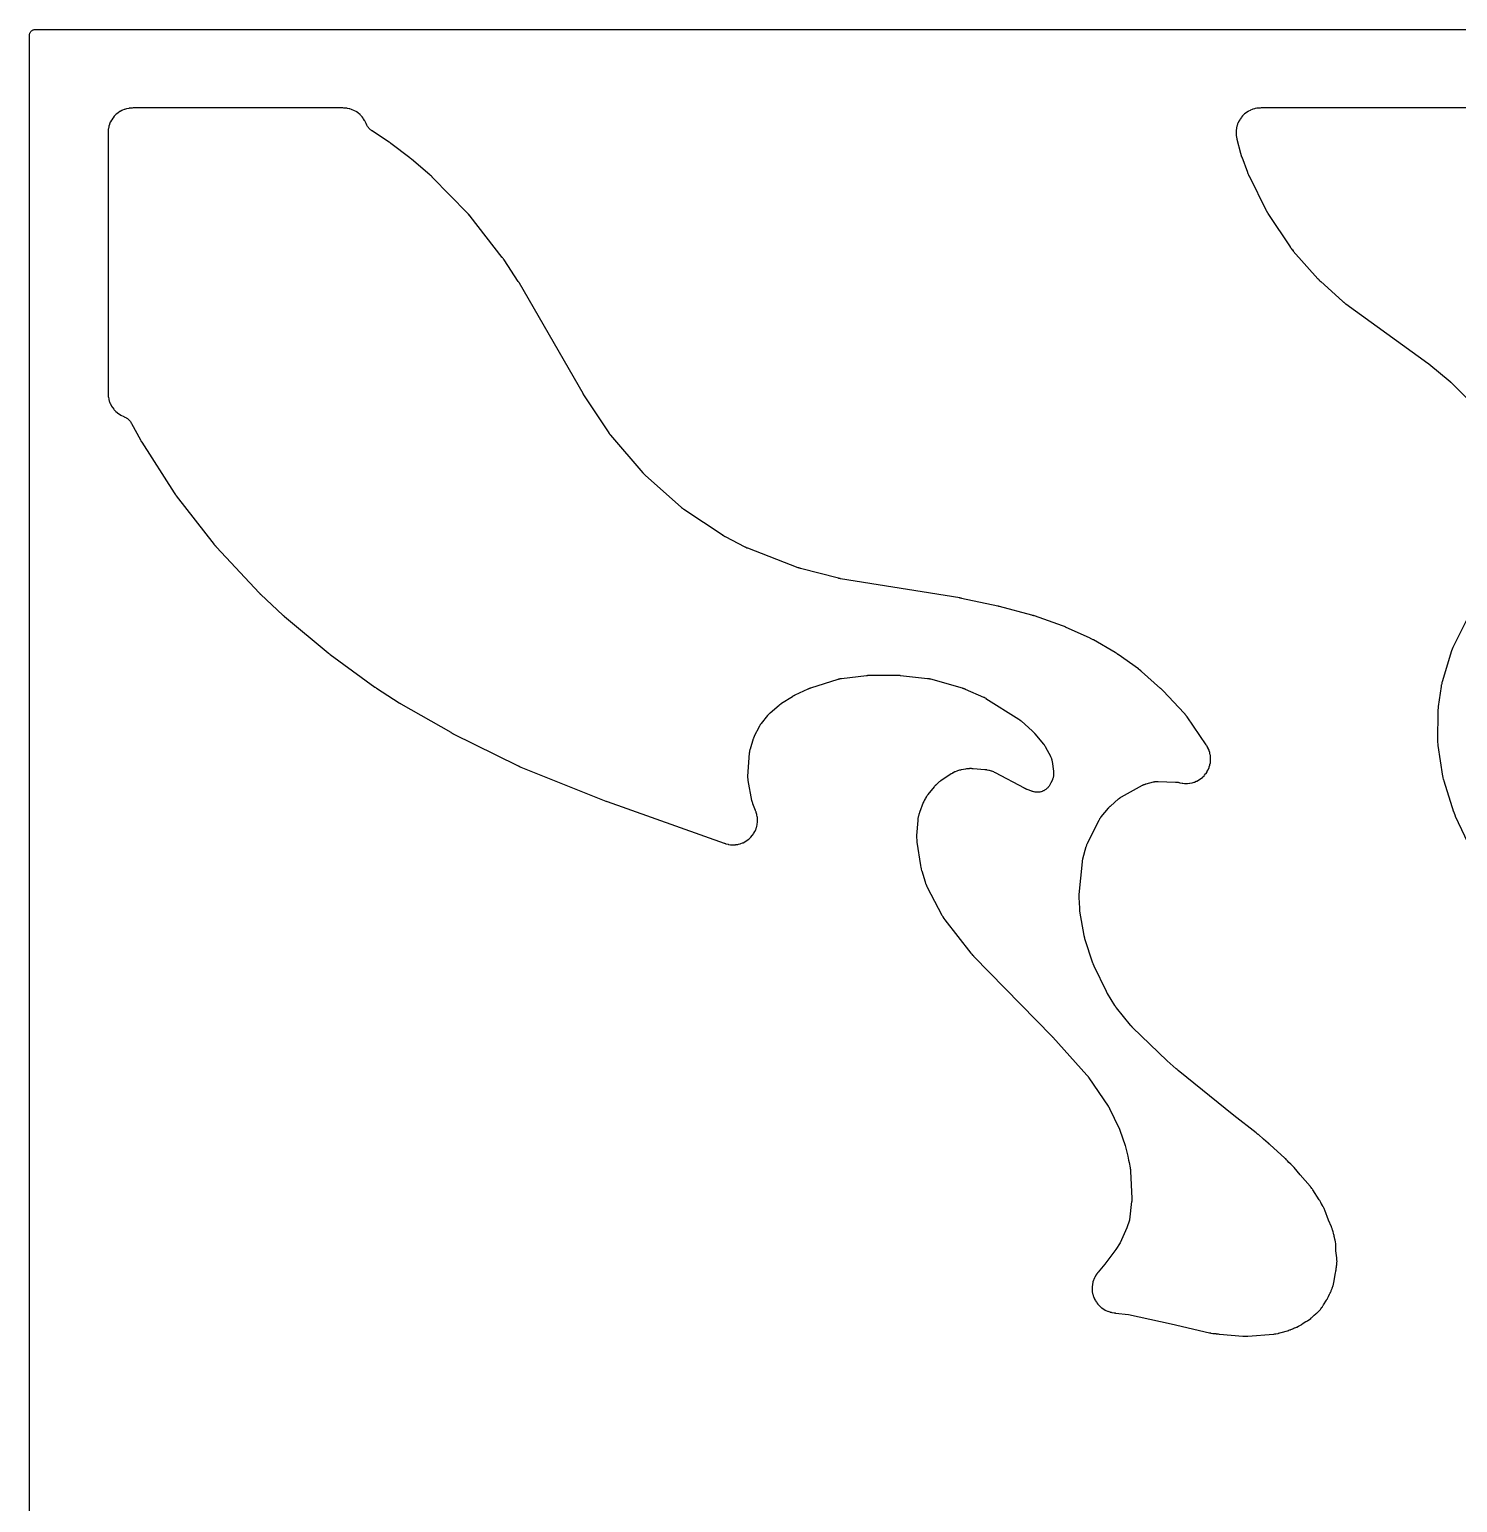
# Model space of a CAD drawing. Header units: millimetres. Extents: x 0 to 300, y 0 to 300.
# Drawn here: x -0.1 to 145.4, y 150 to 300.1 of the extents above; entities that cross this region are included whole.
import ezdxf

# ---------------------------------------------------------------- set-up
doc = ezdxf.new("R2010")
doc.units = ezdxf.units.MM
doc.layers.add('CUT', color=7, linetype='CONTINUOUS')

msp = doc.modelspace()

# ---------------------------------------------------------------- linework, layer by layer
at = {"layer": 'CUT'}
for points in [[(-0.0625, 1.4375), (-0.0625, 298.5625), (-0.0625, 299.4478), (-0.0589, 299.5212), (-0.0503, 299.5794), (-0.036, 299.6365), (-0.0162, 299.6918), (0.009, 299.745), (0.0392, 299.7954), (0.0743, 299.8427), (0.1137, 299.8863), (0.1573, 299.9257), (0.2046, 299.9608), (0.255, 299.991), (0.3082, 300.0162), (0.3635, 300.036), (0.4206, 300.0503), (0.4788, 300.0589), (0.5522, 300.0625), (1.4375, 300.0625), (298.5625, 300.0625)], [(172.649, 292.0625), (125.3748, 292.0625), (125.3705, 292.0625), (125.3561, 292.0623), (125.2626, 292.0601), (125.2482, 292.0596), (125.1921, 292.0569), (125.1634, 292.0548), (124.9798, 292.0371), (124.9229, 292.0289), (124.7444, 291.9942), (124.6885, 291.9806), (124.5141, 291.9289), (124.4597, 291.91), (124.2911, 291.8419), (124.2388, 291.8178), (124.0775, 291.7339), (124.0278, 291.7049), (123.8752, 291.606), (123.8285, 291.5724), (123.6861, 291.4592), (123.6428, 291.4213), (123.5119, 291.295), (123.4724, 291.2532), (123.3542, 291.1149), (123.319, 291.0695), (123.2145, 290.9206), (123.1838, 290.8719), (123.0941, 290.7137), (123.0681, 290.6623), (122.994, 290.4963), (122.9731, 290.4427), (122.9152, 290.2702), (122.8996, 290.2149), (122.8585, 290.0377), (122.8482, 289.9811), (122.8242, 289.8008), (122.8194, 289.7435), (122.8128, 289.5617), (122.8135, 289.5042), (122.8244, 289.3226), (122.8306, 289.2654), (122.8592, 289.0832), (122.8643, 289.0549), (122.8757, 288.9999), (122.8787, 288.9859), (122.8998, 288.8948), (122.9033, 288.8808), (123.2678, 287.4627), (123.2719, 287.4476), (123.2997, 287.3503), (123.3041, 287.3354), (123.3421, 287.2142), (123.3469, 287.1994), (123.3797, 287.1036), (123.3849, 287.0889), (123.3866, 287.0844), (123.9696, 285.5138), (123.9753, 285.499), (124.0138, 285.4033), (124.0199, 285.3887), (124.0713, 285.2699), (124.0777, 285.2555), (124.1212, 285.1619), (124.128, 285.1476), (125.8851, 281.612), (125.8939, 281.5951), (125.9525, 281.4859), (125.9618, 281.4692), (126.0397, 281.3347), (126.0496, 281.3183), (126.115, 281.2131), (126.1254, 281.1971), (128.3237, 277.9021), (128.3354, 277.8851), (128.4138, 277.776), (128.4262, 277.7595), (128.5291, 277.626), (128.542, 277.6099), (128.6277, 277.5064), (128.6412, 277.4908), (131.1483, 274.6676), (131.1595, 274.6554), (131.2332, 274.5769), (131.2447, 274.5649), (131.3399, 274.469), (131.3517, 274.4574), (131.4296, 274.3831), (131.4418, 274.3718), (133.6633, 272.367), (133.6756, 272.3563), (133.7559, 272.2876), (133.7684, 272.2773), (133.8715, 272.1939), (133.8843, 272.1838), (133.9682, 272.1196), (133.9813, 272.1099), (142.3228, 266.0821), (142.3278, 266.0785), (142.3393, 266.07), (142.3442, 266.0664), (142.3559, 266.0577), (142.3619, 266.0532), (142.3759, 266.0426), (142.3819, 266.038), (142.3887, 266.0328), (142.3947, 266.0281), (142.4085, 266.0173), (142.4144, 266.0126), (142.4175, 266.0102), (142.4244, 266.0047), (142.4405, 265.9916), (142.4474, 265.9859), (144.6188, 264.1845), (144.6268, 264.1778), (144.6455, 264.1619), (144.6534, 264.1551), (144.663, 264.1468), (144.6708, 264.1399), (144.6889, 264.1238), (144.6967, 264.1168), (144.7056, 264.1087), (144.7132, 264.1016), (144.7311, 264.085), (144.7386, 264.0778), (144.7479, 264.069), (144.7554, 264.0618), (144.7728, 264.0448), (144.7802, 264.0374), (146.4181, 262.3995)], [(148.5717, 244.4902), (144.9535, 237.2513), (144.9481, 237.24), (144.9133, 237.1668), (144.9081, 237.1554), (144.8881, 237.111), (144.8784, 237.088), (144.8182, 236.9374), (144.8094, 236.9141), (144.7932, 236.8681), (144.7892, 236.8563), (144.7639, 236.7793), (144.7601, 236.7674), (143.7941, 233.6125), (143.791, 233.602), (143.7699, 233.5285), (143.7669, 233.5175), (143.754, 233.4691), (143.7483, 233.4456), (143.7155, 233.2987), (143.7108, 233.2759), (143.7036, 233.2362), (143.7017, 233.2255), (143.6895, 233.1509), (143.6876, 233.1388), (143.3962, 231.1031), (143.3936, 231.0831), (143.3794, 230.9529), (143.3776, 230.9329), (143.3653, 230.769), (143.3641, 230.7489), (143.3587, 230.618), (143.3582, 230.5979), (143.3349, 227.6057), (143.3349, 227.5937), (143.3359, 227.5156), (143.3361, 227.5036), (143.3377, 227.4566), (143.3389, 227.4326), (143.3502, 227.2768), (143.3524, 227.2529), (143.3577, 227.2062), (143.3592, 227.1943), (143.3695, 227.1168), (143.3712, 227.1049), (143.8474, 224.0061), (143.8492, 223.9952), (143.8623, 223.9194), (143.8643, 223.9081), (143.8738, 223.8586), (143.8789, 223.8348), (143.9135, 223.6874), (143.9193, 223.6647), (143.9301, 223.6256), (143.9331, 223.615), (143.9547, 223.5421), (143.9583, 223.5303), (144.9658, 220.3674), (144.9718, 220.3495), (145.0127, 220.2338), (145.0193, 220.2161), (145.0752, 220.0726), (145.0823, 220.0551), (145.1304, 219.9422), (145.1381, 219.925), (146.7017, 216.5538)]]:
    msp.add_lwpolyline(points, dxfattribs=at)
msp.add_lwpolyline([(8.0861, 262.1317), (8.1524, 261.9649), (8.1758, 261.9132), (8.2577, 261.7535), (8.2859, 261.7042), (8.3824, 261.5529), (8.4152, 261.5065), (8.5256, 261.365), (8.5626, 261.322), (8.6859, 261.1915), (8.7268, 261.1522), (8.8619, 261.034), (8.9063, 260.9986), (9.0519, 260.8937), (9.0995, 260.8627), (9.2544, 260.7721), (9.3047, 260.7457), (9.4697, 260.669), (9.4957, 260.6577), (9.5307, 260.6434), (9.5509, 260.6351), (9.5912, 260.6173), (9.664, 260.583), (9.7416, 260.5417), (9.7919, 260.5117), (9.8651, 260.4631), (9.9122, 260.4283), (9.9803, 260.3727), (10.0238, 260.3336), (10.0862, 260.2716), (10.1256, 260.2283), (10.1817, 260.1606), (10.2167, 260.1137), (10.2659, 260.0408), (10.3076, 259.9719), (10.3294, 259.9337), (11.2335, 258.2605), (11.2385, 258.2514), (11.2739, 258.1885), (11.2795, 258.1788), (11.3251, 258.1011), (11.3308, 258.0917), (11.3679, 258.031), (11.3741, 258.0211), (14.6772, 252.8559), (14.6849, 252.8442), (14.7354, 252.7691), (14.7433, 252.7577), (14.8089, 252.6649), (14.817, 252.6537), (14.871, 252.581), (14.8794, 252.5699), (18.7628, 247.5846), (18.771, 247.5742), (18.8255, 247.5073), (18.834, 247.4971), (18.9043, 247.4148), (18.913, 247.4047), (18.9704, 247.3404), (18.9793, 247.3306), (23.314, 242.6799), (23.3208, 242.6727), (23.369, 242.6227), (23.3765, 242.615), (23.4377, 242.5538), (23.4451, 242.5464), (23.4943, 242.4989), (23.5024, 242.4912), (25.7429, 240.4044), (25.7486, 240.3991), (25.7887, 240.3627), (25.795, 240.3571), (25.8456, 240.3124), (25.8518, 240.307), (25.8923, 240.2723), (25.899, 240.2666), (30.3622, 236.5475), (30.3694, 236.5416), (30.42, 236.5007), (30.4278, 236.4945), (30.4918, 236.4447), (30.4996, 236.4387), (30.5507, 236.4001), (30.5592, 236.3939), (35.1224, 233.0771), (35.1282, 233.0729), (35.169, 233.044), (35.1753, 233.0396), (35.2267, 233.0042), (35.2329, 232.9999), (35.2739, 232.9725), (35.2806, 232.968), (37.5741, 231.4733), (37.5811, 231.4688), (37.6301, 231.4378), (37.6376, 231.4331), (37.6992, 231.3954), (37.7068, 231.3909), (37.7559, 231.3619), (37.764, 231.3572), (42.838, 228.4612), (42.8452, 228.4572), (42.8951, 228.4296), (42.9029, 228.4254), (42.9657, 228.3919), (42.9734, 228.3878), (43.0234, 228.3621), (43.0316, 228.3579), (49.7149, 225.0428), (49.725, 225.0379), (49.796, 225.0043), (49.807, 224.9993), (49.8963, 224.9593), (49.9072, 224.9545), (49.9783, 224.9243), (49.9901, 224.9194), (58.6285, 221.4637), (58.6336, 221.4617), (58.6686, 221.448), (58.674, 221.4459), (58.7178, 221.4294), (58.7231, 221.4274), (58.7579, 221.4146), (58.7636, 221.4125), (70.6864, 217.1645), (70.7006, 217.1597), (70.7931, 217.1293), (70.8073, 217.1248), (70.8633, 217.108), (70.8922, 217.1001), (71.0786, 217.054), (71.1374, 217.0425), (71.3248, 217.0156), (71.3844, 217.0101), (71.5736, 217.002), (71.6334, 217.0024), (71.8225, 217.0133), (71.882, 217.0197), (72.069, 217.0493), (72.1276, 217.0616), (72.3107, 217.1097), (72.3678, 217.1278), (72.5452, 217.1939), (72.6003, 217.2176), (72.7702, 217.301), (72.8226, 217.3301), (72.9833, 217.4301), (73.0325, 217.4642), (73.1825, 217.5798), (73.2281, 217.6186), (73.3658, 217.7485), (73.4073, 217.7918), (73.5314, 217.9347), (73.5683, 217.9819), (73.6775, 218.1365), (73.7096, 218.1871), (73.8029, 218.3519), (73.8297, 218.4054), (73.9061, 218.5787), (73.9275, 218.6346), (73.9862, 218.8146), (74.0019, 218.8724), (74.0424, 219.0573), (74.0523, 219.1164), (74.0741, 219.3045), (74.078, 219.3642), (74.081, 219.5535), (74.079, 219.6134), (74.0631, 219.8021), (74.055, 219.8614), (74.0204, 220.0475), (74.0065, 220.1058), (73.9528, 220.2901), (73.9437, 220.3186), (73.9245, 220.3739), (73.9194, 220.388), (73.8853, 220.4791), (73.8798, 220.4931), (73.609, 221.1638), (73.6049, 221.1744), (73.5993, 221.1887), (73.5839, 221.2314), (73.56, 221.3033), (73.5501, 221.3352), (73.5413, 221.3676), (73.523, 221.4411), (73.5131, 221.4854), (73.5101, 221.5004), (73.508, 221.5116), (73.1313, 223.5608), (73.1296, 223.57), (73.1271, 223.5844), (73.1233, 223.6081), (73.1187, 223.6401), (73.115, 223.6685), (73.1145, 223.6726), (73.1103, 223.7228), (73.1064, 223.7914), (73.105, 223.8566), (73.1058, 223.9027), (73.1072, 223.941), (73.1079, 223.9533), (73.1085, 223.9627), (73.2733, 226.3593), (73.2743, 226.3723), (73.2758, 226.3899), (73.2816, 226.4417), (73.2939, 226.5278), (73.3001, 226.5657), (73.308, 226.6034), (73.3276, 226.6881), (73.3409, 226.7386), (73.3459, 226.7554), (73.3496, 226.7679), (73.6771, 227.8243), (73.6799, 227.833), (73.6842, 227.8466), (73.6917, 227.869), (73.7022, 227.8988), (73.7119, 227.9252), (73.7199, 227.946), (73.7246, 227.9578), (73.7263, 227.9622), (73.737, 227.9877), (73.7617, 228.0438), (73.7771, 228.0772), (73.7826, 228.0884), (73.7866, 228.0967), (74.2687, 229.0596), (74.2739, 229.0699), (74.2811, 229.0839), (74.3035, 229.1246), (74.3425, 229.1914), (74.3604, 229.2206), (74.3793, 229.2491), (74.4234, 229.3128), (74.4508, 229.3502), (74.4604, 229.3626), (74.4676, 229.3718), (75.1152, 230.1884), (75.122, 230.197), (75.1328, 230.2101), (75.1508, 230.2316), (75.1754, 230.26), (75.1977, 230.2848), (75.2157, 230.3042), (75.2262, 230.3152), (75.2301, 230.3192), (75.2533, 230.3424), (75.3058, 230.393), (75.338, 230.4225), (75.3491, 230.4323), (75.3574, 230.4394), (76.2822, 231.2278), (76.2938, 231.2375), (76.3211, 231.26), (76.3329, 231.2695), (76.3474, 231.281), (76.3593, 231.2904), (76.3873, 231.3119), (76.3994, 231.3211), (76.4134, 231.3314), (76.4256, 231.3403), (76.4544, 231.3609), (76.4668, 231.3697), (76.482, 231.3802), (76.4945, 231.3887), (76.5239, 231.4083), (76.5366, 231.4166), (77.6304, 232.1195), (77.6433, 232.1277), (77.6735, 232.1464), (77.6866, 232.1543), (77.7025, 232.1638), (77.7157, 232.1715), (77.7466, 232.1892), (77.7599, 232.1967), (77.7752, 232.2051), (77.7886, 232.2123), (77.82, 232.229), (77.8336, 232.236), (77.8501, 232.2444), (77.8638, 232.2512), (77.8958, 232.2667), (77.9095, 232.2733), (79.2239, 232.8851), (79.2369, 232.8911), (79.2673, 232.9046), (79.2803, 232.9103), (79.2963, 232.9172), (79.3095, 232.9227), (79.3403, 232.9353), (79.3535, 232.9405), (79.3688, 232.9465), (79.3821, 232.9516), (79.4133, 232.9632), (79.4267, 232.9681), (79.4431, 232.9739), (79.4565, 232.9785), (79.4881, 232.9891), (79.5016, 232.9936), (82.286, 233.8822), (82.2962, 233.8854), (82.3122, 233.8903), (82.3386, 233.8979), (82.3742, 233.9077), (82.406, 233.9157), (82.4313, 233.9216), (82.4458, 233.9249), (82.4511, 233.9261), (82.4827, 233.9323), (82.5532, 233.945), (82.5956, 233.9516), (82.61, 233.9534), (82.6207, 233.9548), (85.1849, 234.259), (85.1981, 234.2605), (85.2289, 234.2637), (85.2421, 234.2649), (85.2583, 234.2664), (85.2715, 234.2674), (85.3024, 234.2697), (85.3157, 234.2706), (85.3309, 234.2715), (85.3442, 234.2722), (85.3751, 234.2736), (85.3884, 234.2741), (85.4046, 234.2745), (85.4179, 234.2748), (85.4489, 234.2753), (85.4621, 234.2754), (88.393, 234.2755), (88.4055, 234.2754), (88.4347, 234.275), (88.4472, 234.2747), (88.4625, 234.2743), (88.475, 234.2739), (88.5041, 234.2727), (88.5166, 234.272), (88.5309, 234.2713), (88.5434, 234.2705), (88.5725, 234.2684), (88.585, 234.2675), (88.6002, 234.2662), (88.6126, 234.2651), (88.6417, 234.2623), (88.6541, 234.261), (91.4039, 233.9542), (91.4132, 233.9531), (91.4275, 233.9514), (91.451, 233.9482), (91.4826, 233.9435), (91.5106, 233.9389), (91.5327, 233.9349), (91.5453, 233.9325), (91.55, 233.9316), (91.5773, 233.9258), (91.6376, 233.912), (91.6737, 233.903), (91.6858, 233.8997), (91.6947, 233.8972), (94.9298, 232.9805), (94.9447, 232.9761), (94.9795, 232.9656), (94.9944, 232.961), (95.0125, 232.9552), (95.0273, 232.9503), (95.0617, 232.9386), (95.0764, 232.9334), (95.0932, 232.9274), (95.1079, 232.922), (95.1419, 232.9091), (95.1564, 232.9034), (95.174, 232.8964), (95.1885, 232.8904), (95.222, 232.8764), (95.2363, 232.8702), (97.0937, 232.0526), (97.1001, 232.0498), (97.1148, 232.0432), (97.1175, 232.0419), (97.1458, 232.0285), (97.2021, 232.0006), (97.2212, 231.9907), (97.2474, 231.9761), (97.316, 231.9361), (97.3451, 231.9184), (100.6801, 229.7988), (100.688, 229.7938), (100.7001, 229.7858), (100.72, 229.7726), (100.7461, 229.7546), (100.7692, 229.7381), (100.7873, 229.7248), (100.7977, 229.7171), (100.8015, 229.7142), (100.8234, 229.697), (100.8716, 229.658), (100.9, 229.6341), (100.9095, 229.6258), (100.9164, 229.6196), (102.0883, 228.5679), (102.1003, 228.557), (102.1281, 228.5311), (102.1399, 228.52), (102.1541, 228.5062), (102.1657, 228.4948), (102.1925, 228.468), (102.2039, 228.4564), (102.2168, 228.443), (102.228, 228.4312), (102.2538, 228.4035), (102.2648, 228.3915), (102.278, 228.3767), (102.2887, 228.3645), (102.3135, 228.3359), (102.324, 228.3235), (103.2043, 227.2677), (103.2118, 227.2586), (103.2219, 227.2462), (103.2507, 227.2086), (103.2972, 227.1448), (103.3172, 227.1161), (103.3361, 227.0867), (103.3774, 227.0194), (103.4011, 226.9783), (103.4087, 226.9643), (103.4143, 226.9538), (103.9045, 226.0223), (103.9218, 225.9876), (103.9522, 225.9233), (103.9822, 225.8518), (104.0002, 225.8033), (104.024, 225.7295), (104.0377, 225.6797), (104.0551, 225.6041), (104.068, 225.5342), (104.0742, 225.4959), (104.2148, 224.4942), (104.2195, 224.4537), (104.2266, 224.3793), (104.2305, 224.2978), (104.2307, 224.2434), (104.2273, 224.1619), (104.2226, 224.1078), (104.2118, 224.0269), (104.2022, 223.9734), (104.1841, 223.8939), (104.1697, 223.8415), (104.1444, 223.7639), (104.1181, 223.6939), (104.1029, 223.656), (103.9433, 223.2835), (103.9254, 223.2443), (103.8909, 223.1734), (103.8496, 223.0979), (103.8198, 223.049), (103.7714, 222.9778), (103.737, 222.932), (103.6821, 222.8657), (103.6435, 222.8233), (103.5825, 222.7626), (103.5397, 222.7239), (103.4739, 222.6698), (103.4272, 222.635), (103.3561, 222.587), (103.3077, 222.5577), (103.2327, 222.5169), (103.1815, 222.4922), (103.103, 222.4587), (103.0497, 222.4389), (102.9683, 222.413), (102.9134, 222.3984), (102.83, 222.3803), (102.7739, 222.371), (102.6892, 222.3609), (102.6325, 222.3569), (102.5471, 222.3549), (102.4903, 222.3563), (102.4052, 222.3624), (102.3487, 222.3691), (102.2645, 222.3833), (102.209, 222.3953), (102.1265, 222.4174), (102.052, 222.4412), (102.0117, 222.4551), (101.5533, 222.6257), (101.5391, 222.6311), (101.5061, 222.6441), (101.492, 222.6497), (101.4749, 222.6567), (101.4609, 222.6626), (101.4284, 222.6766), (101.4145, 222.6828), (101.3986, 222.6899), (101.3849, 222.6963), (101.3528, 222.7114), (101.3392, 222.718), (101.3226, 222.7261), (101.309, 222.733), (101.2775, 222.7491), (101.2641, 222.7562), (98.3295, 224.326), (98.316, 224.333), (98.2275, 224.3775), (98.2138, 224.3841), (98.1601, 224.4095), (98.1322, 224.4218), (97.9517, 224.4959), (97.8942, 224.5161), (97.7097, 224.5708), (97.6505, 224.5852), (97.4587, 224.6214), (97.4287, 224.6263), (97.3698, 224.6343), (97.3547, 224.6362), (97.2563, 224.6471), (97.2411, 224.6486), (96.0351, 224.7514), (96.0219, 224.7524), (95.9356, 224.7578), (95.9223, 224.7585), (95.8704, 224.7607), (95.8438, 224.7611), (95.6733, 224.7605), (95.6202, 224.758), (95.4505, 224.7423), (95.424, 224.7393), (95.3726, 224.7322), (95.3594, 224.7302), (95.2741, 224.7166), (95.261, 224.7143), (94.8427, 224.6378), (94.8278, 224.6349), (94.7319, 224.6148), (94.7172, 224.6116), (94.6599, 224.5981), (94.6307, 224.5904), (94.445, 224.5367), (94.388, 224.5171), (94.2111, 224.446), (94.1563, 224.4208), (93.9851, 224.3311), (93.9587, 224.3164), (93.908, 224.2865), (93.8951, 224.2787), (93.812, 224.2268), (93.7993, 224.2186), (92.7353, 223.5168), (92.7227, 223.5082), (92.6413, 223.4515), (92.6289, 223.4427), (92.581, 223.4074), (92.5569, 223.3887), (92.4055, 223.2651), (92.3603, 223.2242), (92.2223, 223.0859), (92.2013, 223.0638), (92.1615, 223.0196), (92.1514, 223.0081), (92.0869, 222.9328), (92.0772, 222.9211), (91.4253, 222.1194), (91.4153, 222.1068), (91.3513, 222.0235), (91.3416, 222.0106), (91.3045, 221.9596), (91.2862, 221.933), (91.1736, 221.7593), (91.1415, 221.7032), (91.0482, 221.5184), (91.0344, 221.4892), (91.0091, 221.4315), (91.0028, 221.4166), (90.9632, 221.3193), (90.9574, 221.3043), (90.5724, 220.2801), (90.5675, 220.2666), (90.5368, 220.1786), (90.5322, 220.165), (90.5151, 220.1117), (90.5069, 220.0842), (90.459, 219.9068), (90.4467, 219.8508), (90.4159, 219.6695), (90.4118, 219.6412), (90.405, 219.5856), (90.4035, 219.5713), (90.3945, 219.4785), (90.3933, 219.4643), (90.2842, 217.9671), (90.2832, 217.9503), (90.2783, 217.8408), (90.2778, 217.824), (90.2767, 217.7582), (90.2771, 217.7245), (90.2858, 217.5056), (90.2881, 217.472), (90.2944, 217.4065), (90.2963, 217.3897), (90.3098, 217.281), (90.3121, 217.2643), (90.6757, 214.8932), (90.6793, 214.8719), (90.7056, 214.7337), (90.7101, 214.7126), (90.7493, 214.5406), (90.7545, 214.5196), (90.7907, 214.3838), (90.7966, 214.363), (91.1452, 213.2214), (91.1495, 213.2081), (91.178, 213.1219), (91.1825, 213.1087), (91.2009, 213.0573), (91.2109, 213.0312), (91.2798, 212.8634), (91.291, 212.8378), (91.314, 212.7883), (91.3201, 212.7757), (91.3603, 212.6944), (91.3667, 212.6819), (92.8623, 209.8273), (92.8688, 209.8154), (92.9114, 209.7383), (92.9181, 209.7265), (92.9448, 209.6807), (92.959, 209.6576), (93.0545, 209.5096), (93.0697, 209.4872), (93.1004, 209.444), (93.1084, 209.433), (93.1611, 209.3624), (93.1693, 209.3516), (95.8045, 205.98), (95.8149, 205.9671), (95.8834, 205.8843), (95.8941, 205.8717), (95.983, 205.7701), (95.9941, 205.7578), (96.0671, 205.6788), (96.0785, 205.6668), (104.0833, 197.4731), (104.0926, 197.4635), (104.1021, 197.4536), (104.1052, 197.4503), (104.113, 197.4422), (104.1163, 197.4387), (104.1201, 197.4346), (104.1234, 197.4311), (104.131, 197.4229), (104.1339, 197.4198), (104.14, 197.4131), (104.1488, 197.4035), (104.1526, 197.3992), (107.6239, 193.5276), (107.634, 193.5162), (107.6572, 193.4894), (107.667, 193.4779), (107.6789, 193.4637), (107.6885, 193.452), (107.7108, 193.4245), (107.7202, 193.4126), (107.7309, 193.3989), (107.7402, 193.3869), (107.7615, 193.3587), (107.7705, 193.3465), (107.7814, 193.3315), (107.7902, 193.3192), (107.8106, 193.2903), (107.8192, 193.2778), (109.7906, 190.3719), (109.7944, 190.3663), (109.8031, 190.3532), (109.8047, 190.3508), (109.8212, 190.325), (109.8533, 190.2728), (109.8641, 190.2547), (109.8782, 190.2291), (109.9143, 190.1606), (109.9293, 190.1309), (110.8791, 188.1559), (110.884, 188.1455), (110.8954, 188.1211), (110.9002, 188.1107), (110.9058, 188.0981), (110.9104, 188.0877), (110.921, 188.0634), (110.9255, 188.0529), (110.9306, 188.0408), (110.9349, 188.0302), (110.9449, 188.0055), (110.9491, 187.9949), (110.9542, 187.9819), (110.9583, 187.9712), (110.9676, 187.9463), (110.9716, 187.9356), (111.5326, 186.3824), (111.628, 185.956), (111.7793, 185.2796), (111.8666, 184.8895), (111.9233, 184.636), (112.026, 184.0951), (112.0288, 184.0791), (112.0352, 184.042), (112.0378, 184.026), (112.0407, 184.0069), (112.043, 183.9911), (112.048, 183.9541), (112.0499, 183.9383), (112.0521, 183.92), (112.0538, 183.904), (112.0575, 183.8668), (112.0589, 183.8508), (112.0605, 183.8313), (112.0616, 183.8153), (112.064, 183.7779), (112.0648, 183.7619), (112.19, 180.9651), (112.1905, 180.951), (112.1915, 180.9183), (112.1918, 180.9042), (112.192, 180.8871), (112.1921, 180.873), (112.1921, 180.8715), (112.1914, 180.8417), (112.1908, 180.8259), (112.1901, 180.8078), (112.1893, 180.792), (112.1871, 180.7552), (112.186, 180.7395), (112.1845, 180.7203), (112.1831, 180.7045), (112.1796, 180.6678), (112.178, 180.6521), (111.9699, 178.8077), (111.9685, 178.796), (111.9665, 178.7804), (111.9617, 178.7493), (111.6769, 177.9708), (110.9968, 176.4671), (110.5721, 175.7728), (109.4577, 174.2935), (108.7672, 173.4705), (108.758, 173.4592), (108.6989, 173.3853), (108.69, 173.3738), (108.6555, 173.3284), (108.6384, 173.3047), (108.5326, 173.1504), (108.502, 173.1007), (108.413, 172.939), (108.3873, 172.8866), (108.3144, 172.7171), (108.294, 172.6624), (108.2379, 172.4866), (108.2228, 172.4302), (108.1841, 172.2498), (108.1746, 172.1922), (108.1536, 172.0089), (108.1497, 171.9506), (108.1466, 171.7661), (108.1485, 171.7078), (108.1633, 171.5239), (108.1708, 171.466), (108.2034, 171.2843), (108.2165, 171.2275), (108.2666, 171.0499), (108.2852, 170.9945), (108.3523, 170.8226), (108.3762, 170.7694), (108.4597, 170.6048), (108.4886, 170.5541), (108.5877, 170.3984), (108.6214, 170.3508), (108.7352, 170.2055), (108.7733, 170.1613), (108.9007, 170.0278), (108.943, 169.9876), (109.0827, 169.867), (109.1287, 169.8311), (109.2794, 169.7247), (109.3287, 169.6934), (109.4891, 169.6021), (109.5412, 169.5758), (109.7097, 169.5005), (109.7641, 169.4794), (109.9391, 169.4209), (109.9953, 169.4051), (110.1077, 169.3793), (110.146, 169.3689), (110.2043, 169.3562), (110.3932, 169.3247), (110.4228, 169.3206), (110.4807, 169.3139), (110.4956, 169.3123), (110.5495, 169.3074), (111.8535, 169.1396), (116.2184, 168.1909), (120.104, 167.2925), (120.1161, 167.2899), (120.1947, 167.2734), (120.2068, 167.271), (120.2543, 167.262), (120.2786, 167.258), (120.4375, 167.2348), (120.4621, 167.2317), (120.5101, 167.2267), (120.5224, 167.2256), (120.6025, 167.2189), (120.6148, 167.218), (120.748, 167.2097), (120.7799, 167.2038), (120.799, 167.2006), (120.955, 167.1771), (120.9742, 167.1746), (121.099, 167.1598), (121.1183, 167.1579), (123.4926, 166.9554), (123.5048, 166.9545), (123.5842, 166.9493), (123.5964, 166.9487), (123.6441, 166.9465), (123.6686, 166.946), (123.8276, 166.9454), (123.852, 166.9458), (123.8998, 166.9476), (123.912, 166.9482), (123.9914, 166.9528), (124.0036, 166.9536), (126.6317, 167.1591), (126.6473, 167.1605), (126.7485, 167.1711), (126.764, 167.173), (126.8246, 167.1809), (126.8556, 167.1858), (127.0556, 167.2227), (127.0862, 167.2291), (127.1457, 167.2434), (127.1609, 167.2472), (127.2592, 167.2734), (127.2742, 167.2777), (128.1718, 167.5424), (128.1874, 167.5472), (128.2881, 167.5799), (128.3035, 167.5852), (128.3634, 167.6064), (128.3938, 167.6181), (128.589, 167.6996), (128.6187, 167.713), (128.6759, 167.7406), (128.6905, 167.7479), (128.7583, 167.7829), (128.7726, 167.7876), (128.7881, 167.793), (128.8885, 167.8291), (128.9038, 167.8349), (128.9635, 167.8582), (128.9937, 167.871), (129.185, 167.9583), (129.2431, 167.9887), (129.4237, 168.0963), (129.4514, 168.1139), (129.5046, 168.1496), (129.5181, 168.1589), (129.6049, 168.2208), (129.6181, 168.2306), (129.7429, 168.3247), (129.9295, 168.4276), (129.9411, 168.4342), (130.0162, 168.4778), (130.0277, 168.4847), (130.0722, 168.5119), (130.0947, 168.5263), (130.2367, 168.622), (130.2796, 168.6538), (130.4125, 168.7618), (130.4329, 168.7791), (130.4719, 168.8137), (130.4818, 168.8227), (130.5454, 168.8818), (130.555, 168.891), (130.7709, 169.1008), (130.9234, 169.216), (130.9353, 169.2252), (131.012, 169.2861), (131.0236, 169.2957), (131.0688, 169.3334), (131.0914, 169.3533), (131.233, 169.4845), (131.2751, 169.5276), (131.4011, 169.6704), (131.4387, 169.7175), (131.5513, 169.8743), (131.5683, 169.8992), (131.6001, 169.9487), (131.6081, 169.9614), (131.6591, 170.045), (131.6668, 170.058), (131.7176, 170.1462), (132.03, 170.6302), (132.036, 170.6396), (132.0773, 170.7064), (132.0834, 170.7164), (132.1096, 170.7607), (132.1218, 170.7823), (132.1951, 170.9184), (132.2059, 170.9397), (132.2241, 170.9769), (132.2289, 170.987), (132.2617, 171.0574), (132.2668, 171.0688), (132.3352, 171.2244), (132.3417, 171.2367), (132.3684, 171.2889), (132.3814, 171.316), (132.4602, 171.4914), (132.482, 171.5472), (132.4973, 171.593), (132.5537, 171.7213), (132.5586, 171.7327), (132.5891, 171.8063), (132.5937, 171.8177), (132.6112, 171.8624), (132.6197, 171.8855), (132.6711, 172.0343), (132.6852, 172.0814), (132.7242, 172.2339), (132.7298, 172.2578), (132.7397, 172.3048), (132.7422, 172.3168), (132.7572, 172.3952), (132.7593, 172.4073), (132.9257, 173.3854), (132.9585, 173.5306), (132.9611, 173.5429), (132.9775, 173.6234), (132.9799, 173.6358), (132.9888, 173.6844), (132.9928, 173.7094), (133.0151, 173.8698), (133.0199, 173.9201), (133.0214, 173.9487), (133.0483, 174.1066), (133.0505, 174.1206), (133.0638, 174.2119), (133.0657, 174.2259), (133.0724, 174.281), (133.0752, 174.3092), (133.0886, 174.4907), (133.0901, 174.5474), (133.0863, 174.7293), (133.085, 174.7576), (133.0812, 174.8129), (133.0801, 174.8271), (133.0717, 174.919), (133.0702, 174.9331), (132.9866, 175.6541), (132.9717, 176.1412), (132.971, 176.1569), (132.9653, 176.2584), (132.9642, 176.2741), (132.9591, 176.335), (132.9557, 176.3661), (132.9284, 176.5676), (132.9234, 176.5985), (132.912, 176.6585), (132.9089, 176.6739), (132.8874, 176.7733), (132.8839, 176.7886), (132.8202, 177.0496), (132.8168, 177.0685), (132.7856, 177.2242), (132.7738, 177.2723), (132.7299, 177.4248), (132.7242, 177.443), (132.6919, 177.5757), (132.6887, 177.5879), (132.6675, 177.6675), (132.6641, 177.6797), (132.6504, 177.7273), (132.6428, 177.7515), (132.5904, 177.9076), (132.5819, 177.9315), (132.5641, 177.9777), (132.5595, 177.9895), (132.5284, 178.0658), (132.5235, 178.0774), (132.2312, 178.7532), (131.8459, 179.7673), (131.841, 179.7796), (131.8089, 179.8588), (131.8039, 179.8709), (131.7835, 179.9181), (131.7726, 179.942), (131.6982, 180.0958), (131.6862, 180.1192), (131.6618, 180.1644), (131.6554, 180.1759), (131.6132, 180.2502), (131.6066, 180.2616), (131.5019, 180.4369), (131.4853, 180.4731), (131.4801, 180.4843), (131.4589, 180.5281), (131.4476, 180.5503), (131.3714, 180.6929), (131.3592, 180.7146), (131.3345, 180.7565), (131.3281, 180.7671), (131.2856, 180.8359), (131.2789, 180.8464), (130.6336, 181.8441), (130.6277, 181.853), (130.5859, 181.9152), (130.5796, 181.9244), (130.5514, 181.9647), (130.5374, 181.9838), (130.4481, 182.1014), (130.4339, 182.1192), (130.4088, 182.1498), (130.4019, 182.158), (130.3539, 182.2144), (130.346, 182.2235), (129.3259, 183.3724), (128.7162, 184.1242), (128.7093, 184.1325), (128.6611, 184.1898), (128.6538, 184.1983), (128.6215, 184.2353), (128.6056, 184.2528), (128.5042, 184.3601), (128.4882, 184.3763), (128.46, 184.404), (128.4523, 184.4114), (128.3985, 184.4623), (128.3896, 184.4705), (128.1896, 184.6523), (128.0534, 184.8056), (128.0425, 184.8176), (127.9705, 184.8944), (127.9593, 184.9061), (127.8663, 185), (127.8548, 185.0114), (127.7787, 185.0842), (127.7669, 185.0952), (126.2401, 186.4802), (126.234, 186.4856), (126.1916, 186.523), (126.1851, 186.5287), (126.1316, 186.5746), (126.1251, 186.5801), (126.0823, 186.6157), (126.0752, 186.6215), (125.5971, 187.0075), (125.0783, 187.4789), (125.0704, 187.4859), (125.0154, 187.5341), (125.0069, 187.5415), (124.9372, 187.6003), (124.9287, 187.6074), (124.8727, 187.6528), (124.8635, 187.6602), (122.5799, 189.4434), (116.9314, 194.0038), (116.8753, 194.0524), (116.8057, 194.1129), (116.7142, 194.1923), (115.8005, 194.9854), (112.2636, 198.4019), (112.2536, 198.4117), (112.2304, 198.4348), (112.2206, 198.4448), (112.2087, 198.457), (112.199, 198.4671), (112.1766, 198.4909), (112.167, 198.5012), (112.1562, 198.5131), (112.1468, 198.5235), (112.1251, 198.548), (112.1159, 198.5585), (112.1048, 198.5715), (112.0958, 198.5822), (112.0748, 198.6073), (112.066, 198.6182), (110.6416, 200.3862), (110.6324, 200.3978), (110.6111, 200.4251), (110.6021, 200.4369), (110.5912, 200.4513), (110.5824, 200.4632), (110.5621, 200.4912), (110.5535, 200.5032), (110.5437, 200.5172), (110.5353, 200.5294), (110.5159, 200.558), (110.5076, 200.5703), (110.4978, 200.5855), (110.4897, 200.5979), (110.4713, 200.6272), (110.4635, 200.6398), (109.7154, 201.8699), (109.7098, 201.8791), (109.6971, 201.9006), (109.6917, 201.9098), (109.6852, 201.9212), (109.6799, 201.9305), (109.6677, 201.9523), (109.6625, 201.9617), (109.6566, 201.9725), (109.6515, 201.982), (109.6398, 202.004), (109.6349, 202.0135), (109.6289, 202.0252), (109.624, 202.0347), (109.6129, 202.0571), (109.6081, 202.0667), (108.3578, 204.6474), (108.3513, 204.6612), (108.3363, 204.6934), (108.33, 204.7073), (108.3225, 204.7242), (108.3165, 204.7382), (108.3026, 204.7709), (108.2968, 204.785), (108.2903, 204.8012), (108.2847, 204.8154), (108.2719, 204.8485), (108.2666, 204.8628), (108.2602, 204.8802), (108.2551, 204.8946), (108.2435, 204.9282), (108.2387, 204.9426), (107.4243, 207.4351), (107.4193, 207.4508), (107.4081, 207.4876), (107.4034, 207.5034), (107.3978, 207.5228), (107.3934, 207.5387), (107.3835, 207.5759), (107.3794, 207.5919), (107.3748, 207.6102), (107.371, 207.6263), (107.3625, 207.6638), (107.359, 207.6799), (107.3548, 207.6996), (107.3516, 207.7158), (107.3444, 207.7536), (107.3415, 207.7699), (106.9174, 210.2539), (106.9151, 210.268), (106.9101, 210.3009), (106.908, 210.3151), (106.9056, 210.3323), (106.9038, 210.3465), (106.8997, 210.3796), (106.8981, 210.3938), (106.8964, 210.4101), (106.895, 210.4243), (106.892, 210.4575), (106.8908, 210.4717), (106.8895, 210.4891), (106.8886, 210.5033), (106.8867, 210.5366), (106.886, 210.5508), (106.8406, 211.6268), (106.8401, 211.6421), (106.8392, 211.6778), (106.8389, 211.6931), (106.8388, 211.7118), (106.8388, 211.7271), (106.8391, 211.7628), (106.8394, 211.7781), (106.8398, 211.7956), (106.8404, 211.8109), (106.8419, 211.8466), (106.8427, 211.8619), (106.8438, 211.8806), (106.8448, 211.8958), (106.8476, 211.9315), (106.8489, 211.9467), (107.1618, 215.2674), (107.1628, 215.2769), (107.1643, 215.2917), (107.1672, 215.316), (107.1715, 215.3486), (107.1758, 215.3774), (107.1796, 215.4003), (107.1819, 215.4133), (107.1828, 215.4181), (107.1883, 215.4463), (107.2017, 215.5086), (107.2104, 215.5458), (107.2137, 215.5583), (107.2161, 215.5676), (107.5584, 216.8343), (107.5614, 216.8452), (107.5655, 216.8598), (107.5789, 216.9027), (107.6029, 216.9737), (107.6141, 217.005), (107.6265, 217.0357), (107.6558, 217.1048), (107.6744, 217.1457), (107.681, 217.1594), (107.686, 217.1695), (108.8535, 219.5038), (108.8592, 219.515), (108.867, 219.5301), (108.8915, 219.5743), (108.9343, 219.6467), (108.9538, 219.6783), (108.9747, 219.709), (109.0235, 219.7776), (109.0538, 219.8178), (109.0645, 219.8311), (109.0724, 219.8409), (109.8039, 220.7309), (109.8098, 220.738), (109.8191, 220.7491), (109.8346, 220.7671), (109.8558, 220.791), (109.8749, 220.8119), (109.8904, 220.8283), (109.8993, 220.8376), (109.9026, 220.841), (109.9223, 220.8607), (109.9668, 220.9038), (109.994, 220.9291), (110.0034, 220.9374), (110.0104, 220.9436), (110.8442, 221.6715), (110.8533, 221.6793), (110.8656, 221.6898), (110.9028, 221.7198), (110.9663, 221.7681), (110.9948, 221.789), (111.0241, 221.8086), (111.0912, 221.8518), (111.1321, 221.8766), (111.1462, 221.8846), (111.1566, 221.8905), (113.2756, 223.0618), (113.2838, 223.0663), (113.2965, 223.0731), (113.3177, 223.0842), (113.3462, 223.0986), (113.3718, 223.111), (113.3754, 223.1127), (113.4213, 223.1326), (113.4845, 223.1579), (113.5453, 223.1798), (113.5889, 223.1937), (113.6252, 223.2045), (113.6371, 223.2077), (113.6461, 223.2101), (114.4169, 223.4125), (114.4276, 223.4152), (114.4442, 223.4193), (114.4717, 223.4258), (114.5087, 223.4338), (114.5417, 223.4403), (114.5463, 223.4411), (114.6049, 223.4495), (114.685, 223.4584), (114.7613, 223.4635), (114.8152, 223.4649), (114.86, 223.4649), (114.8746, 223.4645), (114.8856, 223.4642), (116.6589, 223.3984), (116.6687, 223.398), (116.6839, 223.3972), (116.7091, 223.3957), (116.7428, 223.3931), (116.7726, 223.3903), (116.7769, 223.3899), (116.8291, 223.3826), (116.9089, 223.369), (116.9655, 223.3576), (116.9956, 223.3505), (117.0131, 223.3461), (117.1011, 223.3235), (117.1307, 223.3166), (117.3197, 223.278), (117.3789, 223.269), (117.5636, 223.2501), (117.6227, 223.247), (117.8099, 223.2465), (117.869, 223.2492), (118.0553, 223.2671), (118.1139, 223.2757), (118.2976, 223.3118), (118.355, 223.3261), (118.5342, 223.3802), (118.59, 223.4001), (118.763, 223.4716), (118.8165, 223.4969), (118.9816, 223.5851), (119.0324, 223.6155), (119.188, 223.7195), (119.2355, 223.7548), (119.3801, 223.8737), (119.4239, 223.9135), (119.5561, 224.046), (119.5958, 224.09), (119.7143, 224.2349), (119.7494, 224.2825), (119.853, 224.4384), (119.8833, 224.4893), (119.9711, 224.6546), (119.9962, 224.7082), (120.0672, 224.8814), (120.087, 224.9372), (120.1406, 225.1166), (120.1547, 225.1741), (120.1904, 225.3578), (120.1988, 225.4164), (120.2161, 225.6028), (120.2187, 225.6619), (120.2177, 225.8491), (120.2144, 225.9082), (120.1949, 226.0944), (120.1858, 226.1529), (120.148, 226.3362), (120.1333, 226.3935), (120.0776, 226.5722), (120.0572, 226.6278), (119.9842, 226.8002), (119.9585, 226.8535), (119.8676, 227.0201), (119.8528, 227.0457), (119.8227, 227.0951), (119.8148, 227.1076), (119.7626, 227.1885), (119.7544, 227.2008), (117.8281, 230.0284), (117.8219, 230.0374), (117.7778, 230.0996), (117.7711, 230.1089), (117.7414, 230.1491), (117.7267, 230.1682), (117.6328, 230.2855), (117.6179, 230.3034), (117.5916, 230.3338), (117.5844, 230.3419), (117.534, 230.398), (117.5257, 230.4071), (115.3795, 232.6986), (115.3698, 232.7086), (115.3066, 232.7731), (115.2967, 232.7829), (115.2154, 232.8621), (115.2053, 232.8717), (115.1391, 232.9332), (115.1288, 232.9425), (113.1874, 234.6638), (113.1753, 234.6742), (113.0956, 234.7412), (113.0832, 234.7513), (112.981, 234.8327), (112.9683, 234.8425), (112.8852, 234.905), (112.8723, 234.9145), (110.791, 236.396), (110.7796, 236.4039), (110.7049, 236.4545), (110.6933, 236.4622), (110.5981, 236.5235), (110.5864, 236.5309), (110.5094, 236.578), (110.4975, 236.5851), (108.2832, 237.8708), (108.2705, 237.878), (108.1872, 237.9237), (108.1743, 237.9305), (108.0684, 237.9853), (108.0554, 237.9919), (107.97, 238.0334), (107.9568, 238.0396), (105.4489, 239.1857), (105.4364, 239.1913), (105.3549, 239.2263), (105.3423, 239.2316), (105.2389, 239.2732), (105.2262, 239.2782), (105.1431, 239.3095), (105.1303, 239.3142), (102.2713, 240.3177), (102.2612, 240.3212), (102.1903, 240.3447), (102.1793, 240.3482), (102.0904, 240.3757), (102.0796, 240.379), (102.0089, 240.3994), (101.9973, 240.4027), (98.7271, 241.2782), (98.7201, 241.28), (98.672, 241.2923), (98.6646, 241.2941), (98.6043, 241.3087), (98.597, 241.3104), (98.5493, 241.3213), (98.5414, 241.323), (94.8624, 242.111), (94.8554, 242.1124), (94.8064, 242.1223), (94.7988, 242.1238), (94.7376, 242.1353), (94.7301, 242.1367), (94.6816, 242.1452), (94.6737, 242.1465), (82.5293, 244.1074), (82.5188, 244.1091), (82.4944, 244.1134), (82.484, 244.1153), (82.4712, 244.1176), (82.4608, 244.1196), (82.4364, 244.1244), (82.426, 244.1266), (82.414, 244.1291), (82.4037, 244.1313), (82.3794, 244.1367), (82.3691, 244.1391), (82.3565, 244.1421), (82.3461, 244.1446), (82.322, 244.1505), (82.3117, 244.1531), (78.4663, 245.1537), (78.4542, 245.1569), (78.4259, 245.1647), (78.4138, 245.1682), (78.399, 245.1724), (78.3869, 245.176), (78.3588, 245.1846), (78.3468, 245.1884), (78.3331, 245.1928), (78.3211, 245.1967), (78.2933, 245.2061), (78.2814, 245.2102), (78.2669, 245.2153), (78.255, 245.2195), (78.2275, 245.2297), (78.2157, 245.2341), (73.0757, 247.2067), (73.0639, 247.2113), (73.0365, 247.2223), (73.0248, 247.227), (73.0106, 247.233), (72.9989, 247.2379), (72.9719, 247.2496), (72.9603, 247.2547), (72.9471, 247.2607), (72.9356, 247.2659), (72.9089, 247.2784), (72.8975, 247.2838), (72.8836, 247.2905), (72.8723, 247.2961), (72.8459, 247.3093), (72.8346, 247.3151), (70.8036, 248.3692), (70.7928, 248.375), (70.7675, 248.3885), (70.7567, 248.3944), (70.7436, 248.4017), (70.7329, 248.4077), (70.708, 248.422), (70.6974, 248.4281), (70.6852, 248.4353), (70.6747, 248.4416), (70.6502, 248.4566), (70.6397, 248.463), (70.627, 248.471), (70.6166, 248.4776), (70.5926, 248.4932), (70.5823, 248.4999), (66.582, 251.1668), (66.5689, 251.1757), (66.5385, 251.1968), (66.5256, 251.2059), (66.5099, 251.2171), (66.4971, 251.2265), (66.4675, 251.2486), (66.4549, 251.2582), (66.4405, 251.2693), (66.4281, 251.2791), (66.3993, 251.3022), (66.387, 251.3122), (66.3721, 251.3246), (66.3601, 251.3348), (66.3321, 251.3589), (66.3202, 251.3693), (62.6391, 254.6555), (62.6279, 254.6656), (62.602, 254.6896), (62.591, 254.6999), (62.5777, 254.7126), (62.5669, 254.7231), (62.5418, 254.7479), (62.5311, 254.7586), (62.519, 254.771), (62.5085, 254.7819), (62.4843, 254.8075), (62.474, 254.8185), (62.4616, 254.8321), (62.4515, 254.8434), (62.4281, 254.8697), (62.4182, 254.8811), (59.1309, 258.7233), (59.1219, 258.734), (59.101, 258.7592), (59.0922, 258.77), (59.0815, 258.7834), (59.0728, 258.7943), (59.0527, 258.8202), (59.0442, 258.8313), (59.0345, 258.8441), (59.0262, 258.8554), (59.0069, 258.8818), (58.9987, 258.8932), (58.9889, 258.9072), (58.9809, 258.9187), (58.9625, 258.9457), (58.9547, 258.9573), (56.3816, 262.8578), (56.3786, 262.8624), (56.3716, 262.8731), (56.3686, 262.8777), (56.3615, 262.8888), (56.3579, 262.8945), (56.3495, 262.9078), (56.3459, 262.9135), (56.3418, 262.9201), (56.3382, 262.9259), (56.33, 262.9394), (56.3269, 262.9444), (56.3204, 262.9553), (56.3112, 262.9711), (56.3071, 262.978), (49.8327, 274.2042), (49.8284, 274.2115), (49.7984, 274.2619), (49.7937, 274.2696), (49.7553, 274.3319), (49.7506, 274.3394), (49.7196, 274.3882), (49.7144, 274.3962), (48.2616, 276.5999), (48.2554, 276.6092), (48.2115, 276.6731), (48.2047, 276.6829), (48.1484, 276.7615), (48.1415, 276.7709), (48.0958, 276.8321), (48.0882, 276.8421), (44.817, 281.0416), (44.8064, 281.0548), (44.7365, 281.1395), (44.7255, 281.1524), (44.6348, 281.2563), (44.6235, 281.2688), (44.5488, 281.3495), (44.5372, 281.3618), (40.947, 285.0309), (40.9375, 285.0404), (40.875, 285.1014), (40.8653, 285.1107), (40.7852, 285.1855), (40.7753, 285.1946), (40.7102, 285.2527), (40.7001, 285.2616), (38.8435, 286.8467), (38.8378, 286.8515), (38.7978, 286.8848), (38.7916, 286.8899), (38.7412, 286.9308), (38.735, 286.9357), (38.6948, 286.9674), (38.6881, 286.9726), (36.7457, 288.4608), (36.7371, 288.4673), (36.677, 288.5116), (36.6676, 288.5184), (36.5917, 288.5722), (36.5824, 288.5787), (36.5215, 288.6201), (36.5115, 288.6268), (34.8346, 289.72), (34.7974, 289.7456), (34.7304, 289.7942), (34.66, 289.851), (34.615, 289.891), (34.5507, 289.9545), (34.51, 289.9989), (34.4524, 290.0686), (34.4163, 290.1168), (34.366, 290.1919), (34.335, 290.2435), (34.2924, 290.3232), (34.2571, 290.3982), (34.2388, 290.4395), (34.2306, 290.4596), (34.2277, 290.4666), (34.1967, 290.5392), (34.184, 290.5672), (34.0985, 290.7425), (34.069, 290.7958), (33.9675, 290.9594), (33.9328, 291.0094), (33.8153, 291.1619), (33.7757, 291.2081), (33.6433, 291.3479), (33.5992, 291.3899), (33.4533, 291.5155), (33.4052, 291.5528), (33.2473, 291.663), (33.1957, 291.6953), (33.0275, 291.7889), (32.9728, 291.8157), (32.796, 291.8918), (32.7389, 291.913), (32.5552, 291.9707), (32.4963, 291.986), (32.3077, 292.0249), (32.2475, 292.0341), (32.0534, 292.0539), (32.023, 292.0562), (31.9636, 292.0592), (31.9484, 292.0598), (31.8494, 292.0623), (31.8342, 292.0625), (10.5001, 292.0625), (10.4854, 292.0623), (10.3897, 292.06), (10.375, 292.0594), (10.3175, 292.0566), (10.2882, 292.0544), (10.1004, 292.0359), (10.0421, 292.0273), (9.8595, 291.991), (9.8024, 291.9767), (9.6243, 291.9226), (9.5689, 291.9028), (9.3969, 291.8316), (9.3436, 291.8064), (9.1795, 291.7186), (9.129, 291.6884), (8.9742, 291.585), (8.9269, 291.5499), (8.783, 291.4318), (8.7394, 291.3922), (8.6078, 291.2606), (8.5682, 291.217), (8.4501, 291.0731), (8.415, 291.0258), (8.3116, 290.871), (8.2814, 290.8205), (8.1936, 290.6563), (8.1684, 290.6031), (8.0972, 290.4311), (8.0774, 290.3757), (8.0233, 290.1976), (8.009, 290.1405), (7.9727, 289.9579), (7.9641, 289.8996), (7.9456, 289.7118), (7.9434, 289.6824), (7.9406, 289.625), (7.94, 289.6103), (7.9377, 289.5146), (7.9375, 289.4999), (7.9375, 263.0308), (7.9377, 263.0166), (7.9399, 262.9244), (7.9404, 262.9102), (7.943, 262.8548), (7.945, 262.8265), (7.9622, 262.6454), (7.9702, 262.5892), (8.004, 262.4129), (8.0173, 262.3577), (8.0676, 262.1854)], close=True, dxfattribs=at)

doc.saveas('drawing.dxf')
